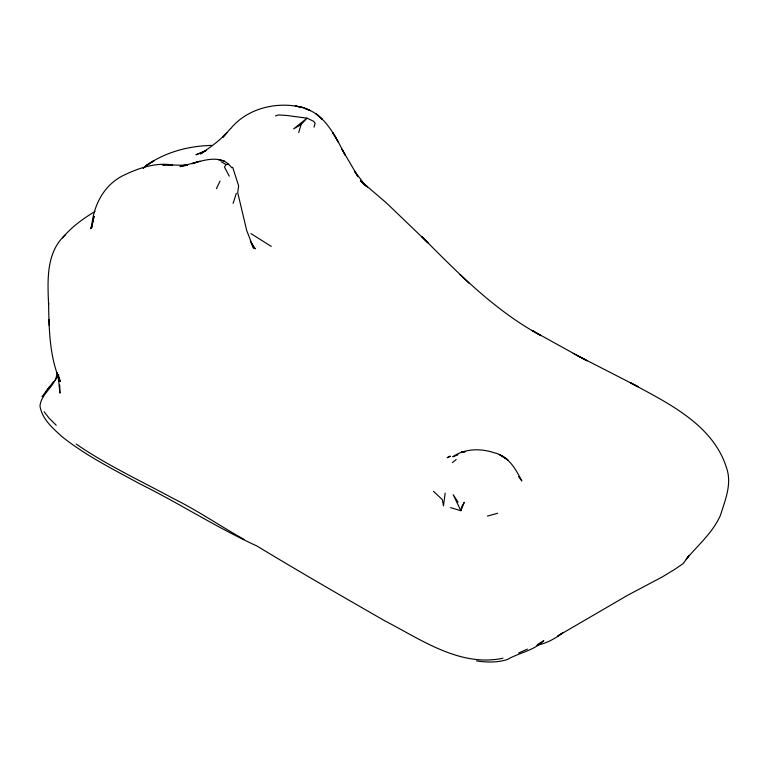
<?xml version="1.0" encoding="UTF-8"?>
<svg xmlns="http://www.w3.org/2000/svg" width="767" height="767" viewBox="0 0 767 767"><rect width="100%" height="100%" fill="white"/><g stroke="black" fill="none" stroke-linecap="round" stroke-linejoin="round"><path stroke-width="1.15" d="M445.167 493.162L443.46 505.904L442.319 499.614L433.47 491.311M58.858 378.984L58.436 381.055L59.414 378.093M93.996 216.467L91.618 227.924C92.97 206.141 103.583 184.847 123.995 175.135C139.153 167.877 155.624 162.364 172.556 164.943L162.7 164.78L186.774 165.346M92.634 222.574L94.005 216.361M502.951 658.22C460.047 667.395 420.939 639.477 384.689 620.762C341.919 596.208 299.168 571.616 257.003 546.037C216.831 527.677 179.574 503.516 139.958 483.9C113.401 469.375 86 455.78 62.242 436.826C52.923 428.389 42.022 419.156 39.989 406.04C41.226 392.8 56.279 386.137 57.094 372.618M314.01 127.14L315.151 123.113L313.482 121.205L307.03 118.176L287.126 115.501L278.411 114.925L275.554 115.922M298.737 132.566L301.019 124.618L307.03 118.176L293.656 128.837L301.019 124.618M92.318 223.609L90.717 228.787L92.308 224.721M233.11 203.399L236.341 193.284M216.409 188.653L220.014 181.108M231.845 167.772L228.662 164.282L226.073 164.589L224.463 167.043L229.266 176.132M55.099 380.442L58.771 374.91M49.567 386.654L42.012 396.702M53.46 381.669L45.905 391.716M65.406 234.769C45.867 252.41 47.592 280.636 48.589 304.566L48.542 302.629C49.098 329.264 49.318 356.866 60.325 381.669L58.139 374.44M230.618 128.511L222.622 137.456L226.821 132.758C219.141 141.051 209.842 147.676 200.503 153.966L206.486 150.236L195.94 154.781L203.38 152.077M62.482 237.875C71.552 227.061 82.98 218.643 95.05 211.481M230.714 128.578C247.674 107.783 278.248 100.88 303.483 107.783L295.199 105.913L303.569 107.639L310.395 110.63L304.298 108.205C325.831 114.638 335.687 137.446 345.553 155.634L341.967 149.249L357.978 176.573L354.517 171.166L365.562 185.796L360.413 180.168L367.278 186.832L361.209 181.386M146.622 165.346L143.266 168.146L146.622 165.346C165.547 151.991 188.778 145.931 211.73 145.414M452.415 462.587L456.173 459.548M537.782 644.328L543.803 640.637C533.746 650.761 519.499 652.535 507.61 659.409C497.658 662.707 486.757 662.477 476.528 660.914M518.655 653.005L527.418 649.112M458.014 454.812L452.77 456.777C464.649 448.503 480.602 448.168 493.967 452.712C508.31 455.703 515.731 469.03 521.828 480.967L518.597 476.556M199.966 161.204L192.153 163.649C203.552 160.14 218.844 155.413 228.662 164.282M487.448 516.095L497.63 513.267M536.833 645.258C546.411 643.484 555.03 638.662 562.748 632.861L557.897 635.91L627.579 595.307L662.42 576.851L674.855 569.296L683.224 563.544L689.159 555.26L686.283 559.22C698.133 544.877 712.84 532.691 720.462 515.223C725.208 500.074 732.073 484.054 726.627 468.11C713.128 424.41 667.53 402.915 630.244 382.704L638.039 386.693L577.982 355.878L532.058 330.462L540.86 335.572C494.945 310.731 458.263 273.368 421.869 236.725L427.976 242.794L386.261 202.795L361.228 181.367M197.598 161.952L179.977 166.583L185.384 165.624M464.907 451.725L461.418 451.821L464.85 451.916M183.524 165.116L187.551 165.241M224.587 161.051L217.607 159.469M450.603 507.629L460.852 510.707L464.275 502.289L461.744 506.747L460.852 510.707L453.211 494.715L458.052 502.136M162.451 164.589L164.291 165.317M243.992 539.354C220.071 526.028 197.445 510.371 172.757 498.243C140.313 480.631 106.603 465.013 76.134 444.026M573.198 353.319L587.11 360.826L577.982 355.878M221.126 161.741L226.073 164.589M250.953 233.599L271.269 246.408M253.522 247.415L255.306 248.824L250.205 241.039M360.5 180.609L367.278 186.832M459.922 274.423L468.992 283.186M56.231 425.263L49.021 418.092L44.17 411.783M251.125 243.053L253.58 248.115L246.715 230.551L237.732 192.709L238.633 185.854L232.669 167.216M58.004 374.555L59.931 393.155L59.721 385.024M49.193 325.591L49.078 319.446L49.098 321.009M151.655 162.105L146.392 165.519L154.34 160.456L151.655 162.105M449.97 456.403L447.161 457.688L450.402 456.202L449.97 456.403M503.814 457.237L499.24 454.438L507.879 459.96L503.814 457.237M317.787 115.213L316.1 113.775L322.044 119.163L317.787 115.213M336.243 138.52L332.916 132.806L338.573 142.547L336.243 138.52"/></g></svg>
